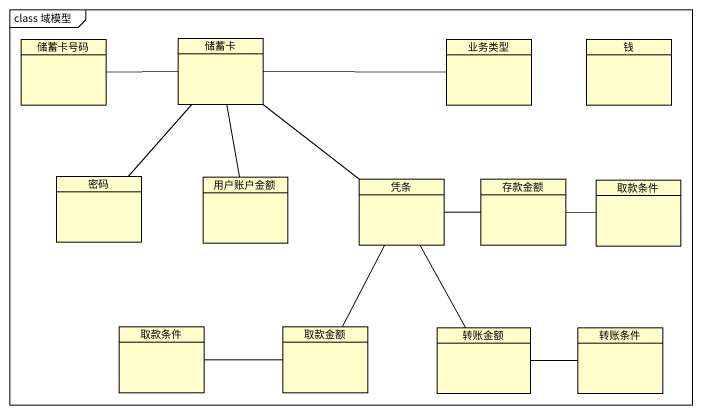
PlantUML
@startuml
mainframe class 域模型
hide circle
hide empty members
class 储蓄卡号码
class 储蓄卡
class 业务类型
class 钱
class 密码
class 用户账户金额
class 凭条
class 存款金额
class 取款条件
class "取款条件" as 取款条件_2
class 取款金额
class 转账金额
class 转账条件
储蓄卡号码 -right- 储蓄卡
储蓄卡 -right- 业务类型
储蓄卡 -- 密码
储蓄卡 -- 用户账户金额
储蓄卡 -- 凭条
凭条 -- 取款金额
存款金额 -left- 凭条
取款条件 -left- 存款金额
取款条件_2 -right- 取款金额
转账金额 -up- 凭条
转账条件 -left- 转账金额
@enduml
